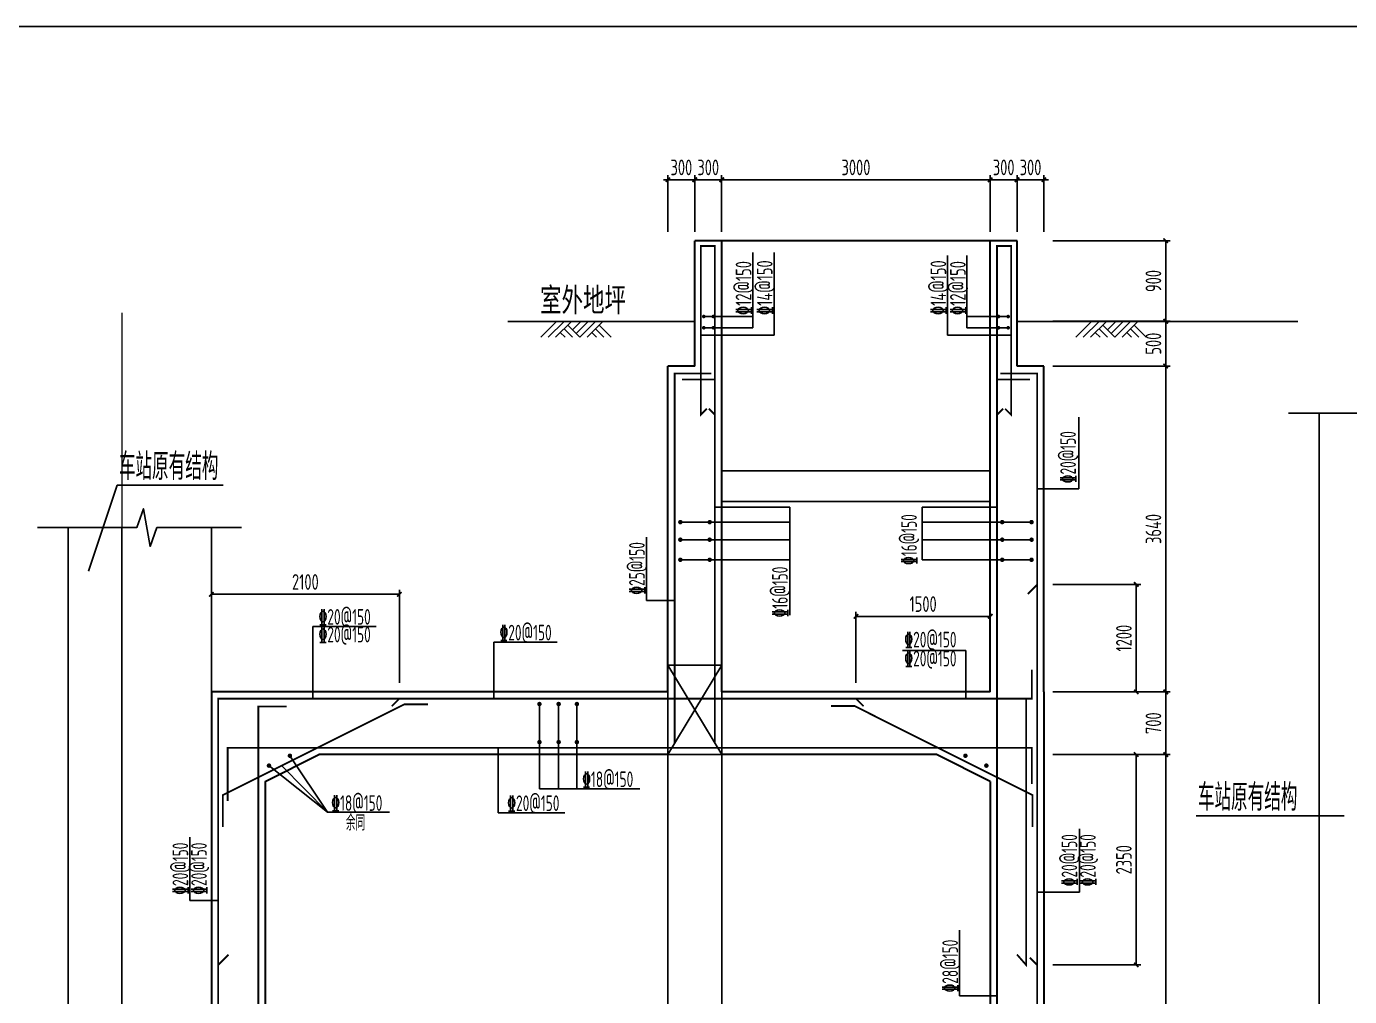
# Model space of a CAD drawing. Header units: millimetres. Extents: x -897614 to 191467, y -439928 to 101803.
# Drawn here: x -318603 to -303825, y -232924 to -222087 of the extents above; entities that cross this region are included whole.
import ezdxf

# ---------------------------------------------------------------- set-up
doc = ezdxf.new("R2010")
doc.units = ezdxf.units.MM
doc.header["$LTSCALE"] = 1000
doc.linetypes.add('ACAD_ISO04W100', pattern=[30, 24, -3, 0, -3])
doc.linetypes.add('DASHED', pattern=[19.05, 12.7, -6.35])
for name, color, linetype, lineweight in [('Beam', 4, 'DASHED', 25), ('DOTE', 8, 'ACAD_ISO04W100', 9), ('WALL', 6, 'Continuous', 30)]:
    doc.layers.add(name, color=color, linetype=linetype, lineweight=lineweight)
for name, color, linetype in [('COLUMN', 2, 'Continuous'), ('DIM_LEAD', 3, 'Continuous'), ('DMX', 7, 'Continuous'), ('gps', 233, 'Continuous'), ('JG_TEXT', 7, 'Continuous'), ('PUB_TEXT', 7, 'Continuous'), ('REIN', 1, 'Continuous'), ('STAIR', 2, 'Continuous')]:
    doc.layers.add(name, color=color, linetype=linetype)
doc.layers.add('DY', color=1, linetype='Continuous', plot=False)
doc.styles.add('GPS', font='txt1.shx', dxfattribs={"width": 0.8, "bigfont": 'hztxt.shx'})
doc.styles.add('TSSD', font='tssdeng.shx', dxfattribs={"width": 0.7, "bigfont": 'tssdchn.shx'})
doc.dimstyles.new('TSD', dxfattribs={"dimtxt": 350, "dimasz": 100, "dimexe": 100, "dimexo": 200, "dimgap": 100, "dimtad": 1, "dimdec": 0, "dimzin": 0, "dimdsep": 46, "dimtxsty": 'TSSD', "dimblk": 'ARCHTICK', "dimcen": 0.09, "dimclrt": 7, "dimazin": 2, "dimtfac": 1, "dimtdec": 0, "dimtix": 1, "dimtmove": 2, "dimatfit": 3, "dimfxl": 0, "dimtolj": 1, "dimtzin": 0, "dimarcsym": 0})

# ---------------------------------------------------------------- blocks, each defined once
blk = doc.blocks.new('A$C28A31710')
at = {"color": 5}
for p, q in [((441, 11301, 0), (441, -1834, 0)), ((1041, 11301, 0), (1041, -1834, 0)), ((2041, 11301, 0), (2041, -1834, 0))]:
    blk.add_line(p, q, dxfattribs=at)
for points in [[(100, 11301), (1207, 11301), (1282, 11511), (1356, 11091), (1432, 11301), (2378, 11301)], [(100, -1834), (1207, -1834), (1282, -1624), (1356, -2044), (1432, -1834), (2378, -1834)]]:
    blk.add_lwpolyline(points, dxfattribs=at)
blk = doc.blocks.new('_ArchTick')
at = {"color": 0, "linetype": 'ByBlock', "const_width": 0.4}
blk.add_lwpolyline([(-0.5, -0.5), (0.5, 0.5)], dxfattribs=at)
blk = doc.blocks.new('*D1086')
at = {"layer": 'Defpoints', "color": 0, "transparency": 16777216}
for p in [(-307238, -230221, 0), (-305878, -230221), (-307238, -236971)]:
    blk.add_point(p, dxfattribs=at)
at = {"layer": 'DIM_LEAD', "color": 0, "lineweight": -2, "transparency": 16777216}
for p, q in [((-307138, -230221), (-305828, -230221)), ((-305878, -236971), (-305878, -230221)), ((-307138, -236971), (-305828, -236971))]:
    blk.add_line(p, q, dxfattribs=at)
at = {"layer": 'DIM_LEAD', "color": 0, "lineweight": -2, "transparency": 16777216, "xscale": 50, "yscale": 50, "zscale": 50}
for p, rotation in [((-305878, -230221), 90), ((-305878, -236971), 270)]:
    blk.add_blockref('_ArchTick', p, dxfattribs=dict(at, rotation=rotation))
at = {"layer": 'DIM_LEAD', "color": 7, "transparency": 16777216, "insert": (-306015, -233596), "char_height": 175, "attachment_point": 5, "rotation": 90, "style": 'TSSD'}
blk.add_mtext('\\A1;6750', dxfattribs=at)
blk = doc.blocks.new('*D1087')
at = {"layer": 'Defpoints', "color": 0, "transparency": 16777216}
for p in [(-307238, -229521), (-305878, -229521), (-307238, -230221, 0)]:
    blk.add_point(p, dxfattribs=at)
at = {"layer": 'DIM_LEAD', "color": 0, "lineweight": -2, "transparency": 16777216}
for p, q in [((-307138, -229521), (-305828, -229521)), ((-305878, -230221), (-305878, -229521)), ((-307138, -230221), (-305828, -230221))]:
    blk.add_line(p, q, dxfattribs=at)
at = {"layer": 'DIM_LEAD', "color": 0, "lineweight": -2, "transparency": 16777216, "xscale": 50, "yscale": 50, "zscale": 50}
for p, rotation in [((-305878, -229521), 90), ((-305878, -230221), 270)]:
    blk.add_blockref('_ArchTick', p, dxfattribs=dict(at, rotation=rotation))
at = {"layer": 'DIM_LEAD', "color": 7, "transparency": 16777216, "insert": (-306015, -229871), "char_height": 175, "attachment_point": 5, "rotation": 90, "style": 'TSSD'}
blk.add_mtext('\\A1;700', dxfattribs=at)
blk = doc.blocks.new('*D1088')
at = {"layer": 'Defpoints', "color": 0, "transparency": 16777216}
for p in [(-307238, -225881), (-305878, -225881), (-307238, -229521)]:
    blk.add_point(p, dxfattribs=at)
at = {"layer": 'DIM_LEAD', "color": 0, "lineweight": -2, "transparency": 16777216}
for p, q in [((-307138, -225881), (-305828, -225881)), ((-305878, -229521), (-305878, -225881)), ((-307138, -229521), (-305828, -229521))]:
    blk.add_line(p, q, dxfattribs=at)
at = {"layer": 'DIM_LEAD', "color": 0, "lineweight": -2, "transparency": 16777216, "xscale": 50, "yscale": 50, "zscale": 50}
for p, rotation in [((-305878, -225881), 90), ((-305878, -229521), 270)]:
    blk.add_blockref('_ArchTick', p, dxfattribs=dict(at, rotation=rotation))
at = {"layer": 'DIM_LEAD', "color": 7, "transparency": 16777216, "insert": (-306015, -227701), "char_height": 175, "attachment_point": 5, "rotation": 90, "style": 'TSSD'}
blk.add_mtext('\\A1;3640', dxfattribs=at)
blk = doc.blocks.new('*D1089')
at = {"layer": 'Defpoints', "color": 0, "transparency": 16777216}
for p in [(-307238, -224481), (-305878, -224481), (-307238, -225381)]:
    blk.add_point(p, dxfattribs=at)
at = {"layer": 'DIM_LEAD', "color": 0, "lineweight": -2, "transparency": 16777216}
for p, q in [((-307138, -224481), (-305828, -224481)), ((-305878, -225381), (-305878, -224481)), ((-307138, -225381), (-305828, -225381))]:
    blk.add_line(p, q, dxfattribs=at)
at = {"layer": 'DIM_LEAD', "color": 0, "lineweight": -2, "transparency": 16777216, "xscale": 50, "yscale": 50, "zscale": 50}
for p, rotation in [((-305878, -224481), 90), ((-305878, -225381), 270)]:
    blk.add_blockref('_ArchTick', p, dxfattribs=dict(at, rotation=rotation))
at = {"layer": 'DIM_LEAD', "color": 7, "transparency": 16777216, "insert": (-306015, -224931), "char_height": 175, "attachment_point": 5, "rotation": 90, "style": 'TSSD'}
blk.add_mtext('\\A1;900', dxfattribs=at)
blk = doc.blocks.new('*D1090')
at = {"layer": 'Defpoints', "color": 0, "transparency": 16777216}
for p in [(-311138, -223800), (-311438, -224481), (-311138, -224481)]:
    blk.add_point(p, dxfattribs=at)
at = {"layer": 'DIM_LEAD', "color": 0, "lineweight": -2, "transparency": 16777216}
for p, q in [((-311438, -223800), (-311488, -223800)), ((-311438, -224381), (-311438, -223750)), ((-311438, -223800), (-311138, -223800)), ((-311138, -224381), (-311138, -223750)), ((-311138, -223800), (-311088, -223800))]:
    blk.add_line(p, q, dxfattribs=at)
at = {"layer": 'DIM_LEAD', "color": 0, "lineweight": -2, "transparency": 16777216, "xscale": 50, "yscale": 50, "zscale": 50}
blk.add_blockref('_ArchTick', (-311438, -223800), dxfattribs=at)
at = {"layer": 'DIM_LEAD', "color": 0, "lineweight": -2, "transparency": 16777216, "xscale": 50, "yscale": 50, "zscale": 50, "rotation": 180}
blk.add_blockref('_ArchTick', (-311138, -223800), dxfattribs=at)
at = {"layer": 'DIM_LEAD', "color": 7, "transparency": 16777216, "insert": (-311288, -223662), "char_height": 175, "attachment_point": 5, "style": 'TSSD'}
blk.add_mtext('\\A1;300', dxfattribs=at)
blk = doc.blocks.new('*D1091')
at = {"layer": 'Defpoints', "color": 0, "transparency": 16777216}
for p in [(-310838, -223800), (-311138, -224481), (-310838, -224481)]:
    blk.add_point(p, dxfattribs=at)
at = {"layer": 'DIM_LEAD', "color": 0, "lineweight": -2, "transparency": 16777216}
for p, q in [((-311138, -223800), (-311188, -223800)), ((-311138, -224381), (-311138, -223750)), ((-311138, -223800), (-310838, -223800)), ((-310838, -224381), (-310838, -223750)), ((-310838, -223800), (-310788, -223800))]:
    blk.add_line(p, q, dxfattribs=at)
at = {"layer": 'DIM_LEAD', "color": 0, "lineweight": -2, "transparency": 16777216, "xscale": 50, "yscale": 50, "zscale": 50}
blk.add_blockref('_ArchTick', (-311138, -223800), dxfattribs=at)
at = {"layer": 'DIM_LEAD', "color": 0, "lineweight": -2, "transparency": 16777216, "xscale": 50, "yscale": 50, "zscale": 50, "rotation": 180}
blk.add_blockref('_ArchTick', (-310838, -223800), dxfattribs=at)
at = {"layer": 'DIM_LEAD', "color": 7, "transparency": 16777216, "insert": (-310988, -223662), "char_height": 175, "attachment_point": 5, "style": 'TSSD'}
blk.add_mtext('\\A1;300', dxfattribs=at)
blk = doc.blocks.new('*D1092')
at = {"layer": 'Defpoints', "color": 0, "transparency": 16777216}
for p in [(-307838, -223800), (-310838, -224481), (-307838, -224481)]:
    blk.add_point(p, dxfattribs=at)
at = {"layer": 'DIM_LEAD', "color": 0, "lineweight": -2, "transparency": 16777216}
for p, q in [((-310838, -224381), (-310838, -223750)), ((-310838, -223800), (-307838, -223800)), ((-307838, -224381), (-307838, -223750))]:
    blk.add_line(p, q, dxfattribs=at)
at = {"layer": 'DIM_LEAD', "color": 0, "lineweight": -2, "transparency": 16777216, "xscale": 50, "yscale": 50, "zscale": 50, "rotation": 180}
blk.add_blockref('_ArchTick', (-310838, -223800), dxfattribs=at)
at = {"layer": 'DIM_LEAD', "color": 0, "lineweight": -2, "transparency": 16777216, "xscale": 50, "yscale": 50, "zscale": 50}
blk.add_blockref('_ArchTick', (-307838, -223800), dxfattribs=at)
at = {"layer": 'DIM_LEAD', "color": 7, "transparency": 16777216, "insert": (-309338, -223662), "char_height": 175, "attachment_point": 5, "style": 'TSSD'}
blk.add_mtext('\\A1;3000', dxfattribs=at)
blk = doc.blocks.new('*D1093')
at = {"layer": 'Defpoints', "color": 0, "transparency": 16777216}
for p in [(-307538, -223800), (-307838, -224481), (-307538, -224481)]:
    blk.add_point(p, dxfattribs=at)
at = {"layer": 'DIM_LEAD', "color": 0, "lineweight": -2, "transparency": 16777216}
for p, q in [((-307838, -223800), (-307888, -223800)), ((-307838, -224381), (-307838, -223750)), ((-307838, -223800), (-307538, -223800)), ((-307538, -224381), (-307538, -223750)), ((-307538, -223800), (-307488, -223800))]:
    blk.add_line(p, q, dxfattribs=at)
at = {"layer": 'DIM_LEAD', "color": 0, "lineweight": -2, "transparency": 16777216, "xscale": 50, "yscale": 50, "zscale": 50}
blk.add_blockref('_ArchTick', (-307838, -223800), dxfattribs=at)
at = {"layer": 'DIM_LEAD', "color": 0, "lineweight": -2, "transparency": 16777216, "xscale": 50, "yscale": 50, "zscale": 50, "rotation": 180}
blk.add_blockref('_ArchTick', (-307538, -223800), dxfattribs=at)
at = {"layer": 'DIM_LEAD', "color": 7, "transparency": 16777216, "insert": (-307688, -223662), "char_height": 175, "attachment_point": 5, "style": 'TSSD'}
blk.add_mtext('\\A1;300', dxfattribs=at)
blk = doc.blocks.new('*D1094')
at = {"layer": 'Defpoints', "color": 0, "transparency": 16777216}
for p in [(-307238, -223800), (-307538, -224481), (-307238, -224481)]:
    blk.add_point(p, dxfattribs=at)
at = {"layer": 'DIM_LEAD', "color": 0, "lineweight": -2, "transparency": 16777216}
for p, q in [((-307538, -223800), (-307588, -223800)), ((-307538, -224381), (-307538, -223750)), ((-307538, -223800), (-307238, -223800)), ((-307238, -224381), (-307238, -223750)), ((-307238, -223800), (-307188, -223800))]:
    blk.add_line(p, q, dxfattribs=at)
at = {"layer": 'DIM_LEAD', "color": 0, "lineweight": -2, "transparency": 16777216, "xscale": 50, "yscale": 50, "zscale": 50}
blk.add_blockref('_ArchTick', (-307538, -223800), dxfattribs=at)
at = {"layer": 'DIM_LEAD', "color": 0, "lineweight": -2, "transparency": 16777216, "xscale": 50, "yscale": 50, "zscale": 50, "rotation": 180}
blk.add_blockref('_ArchTick', (-307238, -223800), dxfattribs=at)
at = {"layer": 'DIM_LEAD', "color": 7, "transparency": 16777216, "insert": (-307388, -223662), "char_height": 175, "attachment_point": 5, "style": 'TSSD'}
blk.add_mtext('\\A1;300', dxfattribs=at)
blk = doc.blocks.new('*D1095')
at = {"layer": 'Defpoints', "color": 0, "transparency": 16777216}
for p in [(-307238, -225381), (-305878, -225381), (-307238, -225881)]:
    blk.add_point(p, dxfattribs=at)
at = {"layer": 'DIM_LEAD', "color": 0, "lineweight": -2, "transparency": 16777216}
for p, q in [((-307138, -225381), (-305828, -225381)), ((-305878, -225881), (-305878, -225381)), ((-307138, -225881), (-305828, -225881))]:
    blk.add_line(p, q, dxfattribs=at)
at = {"layer": 'DIM_LEAD', "color": 0, "lineweight": -2, "transparency": 16777216, "xscale": 50, "yscale": 50, "zscale": 50}
for p, rotation in [((-305878, -225381), 90), ((-305878, -225881), 270)]:
    blk.add_blockref('_ArchTick', p, dxfattribs=dict(at, rotation=rotation))
at = {"layer": 'DIM_LEAD', "color": 7, "transparency": 16777216, "insert": (-306015, -225631), "char_height": 175, "attachment_point": 5, "rotation": 90, "style": 'TSSD'}
blk.add_mtext('\\A1;500', dxfattribs=at)
blk = doc.blocks.new('*D1097')
at = {"layer": 'Defpoints', "color": 0, "transparency": 16777216}
for p in [(-307238, -230221), (-306207, -230221), (-307238, -232571, 0)]:
    blk.add_point(p, dxfattribs=at)
at = {"layer": 'DIM_LEAD', "color": 0, "lineweight": -2, "transparency": 16777216}
for p, q in [((-307138, -230221), (-306157, -230221)), ((-306207, -232571), (-306207, -230221)), ((-307138, -232571), (-306157, -232571))]:
    blk.add_line(p, q, dxfattribs=at)
at = {"layer": 'DIM_LEAD', "color": 0, "lineweight": -2, "transparency": 16777216, "xscale": 50, "yscale": 50, "zscale": 50}
for p, rotation in [((-306207, -230221), 90), ((-306207, -232571), 270)]:
    blk.add_blockref('_ArchTick', p, dxfattribs=dict(at, rotation=rotation))
at = {"layer": 'DIM_LEAD', "color": 7, "transparency": 16777216, "insert": (-306345, -231396), "char_height": 175, "attachment_point": 5, "rotation": 90, "style": 'TSSD'}
blk.add_mtext('\\A1;2350', dxfattribs=at)
blk = doc.blocks.new('*D1098')
at = {"layer": 'Defpoints', "color": 0, "transparency": 16777216}
for p in [(-307238, -228321), (-306207, -228321), (-307238, -229521)]:
    blk.add_point(p, dxfattribs=at)
at = {"layer": 'DIM_LEAD', "color": 0, "lineweight": -2, "transparency": 16777216}
for p, q in [((-307138, -228321), (-306157, -228321)), ((-306207, -229521), (-306207, -228321)), ((-307138, -229521), (-306157, -229521))]:
    blk.add_line(p, q, dxfattribs=at)
at = {"layer": 'DIM_LEAD', "color": 0, "lineweight": -2, "transparency": 16777216, "xscale": 50, "yscale": 50, "zscale": 50}
for p, rotation in [((-306207, -228321), 90), ((-306207, -229521), 270)]:
    blk.add_blockref('_ArchTick', p, dxfattribs=dict(at, rotation=rotation))
at = {"layer": 'DIM_LEAD', "color": 7, "transparency": 16777216, "insert": (-306345, -228921), "char_height": 175, "attachment_point": 5, "rotation": 90, "style": 'TSSD'}
blk.add_mtext('\\A1;1200', dxfattribs=at)
blk = doc.blocks.new('*D1101')
at = {"layer": 'Defpoints', "color": 0, "transparency": 16777216}
for p in [(-314438, -228431), (-316538, -229521), (-314438, -229521)]:
    blk.add_point(p, dxfattribs=at)
at = {"layer": 'DIM_LEAD', "color": 0, "lineweight": -2, "transparency": 16777216}
for p, q in [((-316538, -229421), (-316538, -228381)), ((-316538, -228431), (-314438, -228431)), ((-314438, -229421), (-314438, -228381))]:
    blk.add_line(p, q, dxfattribs=at)
at = {"layer": 'DIM_LEAD', "color": 0, "lineweight": -2, "transparency": 16777216, "xscale": 50, "yscale": 50, "zscale": 50, "rotation": 180}
blk.add_blockref('_ArchTick', (-316538, -228431), dxfattribs=at)
at = {"layer": 'DIM_LEAD', "color": 0, "lineweight": -2, "transparency": 16777216, "xscale": 50, "yscale": 50, "zscale": 50}
blk.add_blockref('_ArchTick', (-314438, -228431), dxfattribs=at)
at = {"layer": 'DIM_LEAD', "color": 7, "transparency": 16777216, "insert": (-315488, -228293), "char_height": 175, "attachment_point": 5, "style": 'TSSD'}
blk.add_mtext('\\A1;2100', dxfattribs=at)
blk = doc.blocks.new('*D1811')
at = {"layer": 'Defpoints', "color": 0, "transparency": 16777216}
for p in [(-309338, -228677), (-309338, -229521), (-307838, -229521)]:
    blk.add_point(p, dxfattribs=at)
at = {"layer": 'DIM_LEAD', "color": 0, "lineweight": -2, "transparency": 16777216}
for p, q in [((-309338, -229421), (-309338, -228627)), ((-307838, -228677), (-309338, -228677)), ((-307838, -229421), (-307838, -228627))]:
    blk.add_line(p, q, dxfattribs=at)
at = {"layer": 'DIM_LEAD', "color": 0, "lineweight": -2, "transparency": 16777216, "xscale": 50, "yscale": 50, "zscale": 50, "rotation": 180}
blk.add_blockref('_ArchTick', (-309338, -228677), dxfattribs=at)
at = {"layer": 'DIM_LEAD', "color": 0, "lineweight": -2, "transparency": 16777216, "xscale": 50, "yscale": 50, "zscale": 50}
blk.add_blockref('_ArchTick', (-307838, -228677), dxfattribs=at)
at = {"layer": 'DIM_LEAD', "color": 7, "transparency": 16777216, "insert": (-308588, -228540), "char_height": 175, "attachment_point": 5, "style": 'TSSD'}
blk.add_mtext('\\A1;1500', dxfattribs=at)

msp = doc.modelspace()

# ---------------------------------------------------------------- linework, layer by layer
at = {"layer": 'Beam'}
for p, q in [((-311437.88835, -229221.49134, 0), (-310837.88835, -230221.49134, 0)), ((-310837.88835, -229221.49134, 0), (-311437.88835, -230221.49134, 0))]:
    msp.add_line(p, q, dxfattribs=at)
at = {"layer": 'Beam', "elevation": 0}
msp.add_lwpolyline([(-310837.88835, -230221.49134), (-310837.88835, -229221.49134), (-311437.88835, -229221.49134), (-311437.88835, -230221.49134)], close=True, dxfattribs=at)
at = {"layer": 'COLUMN', "color": 8}
for p, q in [((-311437.88835, -230221.49134, 0), (-311437.88835, -236971.49134, 0)), ((-310837.88835, -230221.49134, 0), (-310837.88835, -236971.49134, 0))]:
    msp.add_line(p, q, dxfattribs=at)
at = {"layer": 'DMX'}
for p, q in [((-311137.88835, -225381.49134, 0), (-313225.2402, -225381.49134, 0)), ((-304401.59171, -225381.49134, 0), (-307537.88891, -225381.49134, 0))]:
    msp.add_line(p, q, dxfattribs=at)
at = {"layer": 'DOTE', "ltscale": 0.1}
msp.add_line((-317537.86752, -225285.74336), (-317537.86752, -241027.97853), dxfattribs=at)
at = {"layer": 'DY', "elevation": 0}
msp.add_lwpolyline([(-290692.04771, -243087.30043), (-320392.04771, -243087.30043), (-320392.04771, -222087.30043), (-290692.04771, -222087.30043)], close=True, dxfattribs=at)
at = {"layer": 'gps'}
for p, q in [((-312857.27138, -225557.46015, 0), (-312681.30258, -225381.49134, 0)), ((-312774.96439, -225557.46015, 0), (-312598.99559, -225381.49134, 0)), ((-312692.6574, -225557.46015, 0), (-312516.6886, -225381.49134, 0)), ((-312587.64076, -225557.46015, 0), (-312640.14908, -225504.95182, 0)), ((-312505.33377, -225557.46015, 0), (-312598.99559, -225463.79833, 0)), ((-312423.02678, -225557.46015, 0), (-312557.84209, -225422.64483, 0)), ((-312505.33377, -225475.15316, 0), (-312411.67196, -225381.49134, 0)), ((-312464.18028, -225516.30665, 0), (-312329.36497, -225381.49134, 0)), ((-312423.02678, -225557.46015, 0), (-312247.05798, -225381.49134, 0)), ((-312340.71979, -225557.46015, 0), (-312164.75099, -225381.49134, 0)), ((-312235.70315, -225557.46015, 0), (-312288.21147, -225504.95182, 0)), ((-312153.39616, -225557.46015, 0), (-312247.05798, -225463.79833, 0)), ((-312071.08917, -225557.46015, 0), (-312205.90448, -225422.64483, 0)), ((-306881.28006, -225557.46015, 0), (-306705.31125, -225381.49134, 0)), ((-306798.97307, -225557.46015, 0), (-306623.00426, -225381.49134, 0)), ((-306716.66608, -225557.46015, 0), (-306540.69727, -225381.49134, 0)), ((-306611.64944, -225557.46015, 0), (-306664.15776, -225504.95182, 0)), ((-306529.34245, -225557.46015, 0), (-306623.00426, -225463.79833, 0)), ((-306447.03546, -225557.46015, 0), (-306581.85077, -225422.64483, 0)), ((-306529.34245, -225475.15316, 0), (-306435.68063, -225381.49134, 0)), ((-306488.18895, -225516.30665, 0), (-306353.37364, -225381.49134, 0)), ((-306447.03546, -225557.46015, 0), (-306271.06665, -225381.49134, 0)), ((-306364.72847, -225557.46015, 0), (-306188.75966, -225381.49134, 0)), ((-306259.71183, -225557.46015, 0), (-306312.22015, -225504.95182, 0)), ((-306177.40484, -225557.46015, 0), (-306271.06665, -225463.79833, 0)), ((-306095.09785, -225557.46015, 0), (-306229.91316, -225422.64483, 0))]:
    msp.add_line(p, q, dxfattribs=at)
at = {"layer": 'JG_TEXT'}
for p, q in [((-310489.362, -225453.41553, 0), (-310489.362, -224614.0242, 0)), ((-310252.28654, -225537.20541, 0), (-310252.28654, -224614.0242, 0)), ((-308317.04459, -225537.20541, 0), (-308317.04459, -224645.23072, 0)), ((-308099.32273, -225453.41553, 0), (-308099.32273, -224645.23072, 0)), ((-311038.15527, -225327.62747, 0), (-310489.362, -225327.62747, 0)), ((-307637.622, -225327.62747, 0), (-308099.32273, -225327.62747, 0)), ((-311038.15527, -225453.41553, 0), (-310489.362, -225453.41553, 0)), ((-307637.622, -225453.41553, 0), (-308099.32273, -225453.41553, 0)), ((-311071.72314, -225537.20541, 0), (-310252.28654, -225537.20541, 0)), ((-307604.05413, -225537.20541, 0), (-308317.04459, -225537.20541, 0)), ((-306847.30844, -227254.25631, 0), (-306847.30844, -226452.31595, 0)), ((-317590.43751, -227209.90346, 0), (-317911.82231, -228172.05346, 0)), ((-317590.43751, -227209.90346, 0), (-316404.65737, -227209.90346, 0)), ((-306847.30844, -227254.25631, 0), (-307313.17786, -227254.25631, 0)), ((-310913.17653, -227459.08239, 0), (-310075.79446, -227459.08239, 0)), ((-310075.79446, -227459.08239, 0), (-310075.79446, -228662.28841, 0)), ((-308599.98281, -227459.08239, 0), (-308599.98281, -228045.08568, 0)), ((-307762.60074, -227459.08239, 0), (-308599.98281, -227459.08239, 0)), ((-311299.52682, -227624.47724, 0), (-310075.79446, -227624.47724, 0)), ((-307376.25044, -227624.47724, 0), (-308599.98281, -227624.47724, 0)), ((-311678.70862, -228498.59826, 0), (-311678.70862, -227791.6579, 0)), ((-311299.52682, -227820.83268, 0), (-310075.79446, -227820.83268, 0)), ((-307376.25044, -227820.83268, 0), (-308599.98281, -227820.83268, 0)), ((-311299.52682, -228045.08568, 0), (-310075.79446, -228045.08568, 0)), ((-307376.25044, -228045.08568, 0), (-308599.98281, -228045.08568, 0)), ((-311678.70862, -228498.59826, 0), (-311362.59941, -228498.59826, 0)), ((-315403.87138, -228789.03363, 0), (-314696.93102, -228789.03363, 0)), ((-315403.87138, -228789.03363, 0), (-315403.87138, -229596.77952, 0)), ((-313382.94984, -228964.5611, 0), (-312676.00948, -228964.5611, 0)), ((-313382.94984, -228964.5611, 0), (-313382.94984, -229596.77952, 0)), ((-308111.71543, -229057.3216, 0), (-308818.6558, -229057.3216, 0)), ((-308111.71543, -229057.3216, 0), (-308111.71543, -229596.77952, 0)), ((-312873.35895, -229656.76177, 0), (-312873.35895, -230602.98689, 0)), ((-312658.71065, -229656.76177, 0), (-312658.71065, -230602.98689, 0)), ((-312454.9766, -229656.76177, 0), (-312454.9766, -230602.98689, 0)), ((-315239.46481, -230863.02879, 0), (-315660.48137, -230234.2496, 0)), ((-313332.63065, -230146.20316, 0), (-313332.63065, -230870.42179, 0)), ((-315894.46276, -230344.60933, 0), (-315239.46481, -230863.02879, 0)), ((-315239.46481, -230863.02879, 0), (-315753.08798, -230343.04939, 0)), ((-312873.35895, -230602.98689, 0), (-311752.38929, -230602.98689, 0)), ((-315239.46481, -230863.02879, 0), (-314549.73221, -230863.02879, 0)), ((-313332.63065, -230870.42179, 0), (-312589.35787, -230870.42179, 0)), ((-305538.28509, -230905.92816, 0), (-303883.64701, -230905.92816, 0)), ((-306841.2015, -231756.63019, 0), (-306841.2015, -231049.68983, 0)), ((-316778.68778, -231850.81615, 0), (-316778.68778, -231143.87579, 0)), ((-316778.68778, -231850.81615, 0), (-316462.57857, -231850.81615, 0)), ((-306841.2015, -231756.63019, 0), (-307313.17709, -231756.63019, 0)), ((-308181.291, -232183.38646, 0), (-308181.291, -232916.71792, 0)), ((-307762.59997, -232916.71792, 0), (-308181.291, -232916.71792, 0))]:
    msp.add_line(p, q, dxfattribs=at)
at = {"layer": 'PUB_TEXT'}
msp.add_line((-310837.88835, -230221.49134, 0), (-311437.88835, -230221.49134, 0), dxfattribs=at)
at = {"layer": 'REIN', "const_width": 20, "elevation": 0}
for points in [[(-310981.4634, -226357.20953), (-310913.17653, -226425.49641), (-310913.17653, -224540.00419), (-311071.72314, -224540.00419), (-311071.72314, -226425.49641), (-311003.43627, -226357.20953)], [(-307694.31387, -226357.20953), (-307762.60074, -226425.49641), (-307762.60074, -224540.00419), (-307604.05413, -224540.00419), (-307604.05413, -226425.49641), (-307672.341, -226357.20953)], [(-307723.82465, -225964.11643), (-307313.17709, -225964.11643), (-307313.17709, -237596.20316), (-316462.57935, -237596.20316), (-316462.57935, -229596.77952), (-307373.47743, -229596.77952), (-307373.47743, -229273.49142)], [(-310951.95261, -225964.11643), (-311362.60018, -225964.11643), (-311362.60018, -230091.26864)], [(-310913.17653, -230091.26864), (-310913.17653, -226031.75251), (-311281.10569, -226031.75251)], [(-308125.76203, -237485.45298), (-307762.60074, -237485.45298), (-307762.60074, -226031.75251), (-307394.67158, -226031.75251)], [(-307394.95199, -232489.71644), (-307313.17709, -232571.49134), (-307313.17709, -228321.49134), (-307418.70021, -228427.01446)], [(-314522.87254, -229681.78461), (-314437.86744, -229596.77952), (-316462.57935, -229596.77952), (-316462.57935, -232571.49134), (-316346.19637, -232455.10836)], [(-316409.15634, -231028.84621), (-316409.15634, -230672.96101), (-314383.39519, -229659.58257), (-314119.39844, -229659.58257)], [(-309252.8839, -229681.78461), (-309337.889, -229596.77952), (-307437.22747, -229596.77952), (-307437.22747, -232571.49134), (-307539.11269, -232455.10836)], [(-315649.99449, -237485.45298), (-316013.15578, -237485.45298), (-316013.15578, -229684.3884), (-315697.17071, -229684.3884)], [(-307366.60018, -231028.84621), (-307366.60018, -230672.96101), (-309353.66559, -229678.82096), (-309617.66234, -229678.82096)], [(-307373.47743, -230549.51153), (-307373.47743, -230146.20316), (-316356.43422, -230146.20316), (-316356.43422, -230738.41441)]]:
    msp.add_lwpolyline(points, dxfattribs=at)
at = {"layer": 'REIN', "elevation": 0}
for points, const_width in [([(-311048.15527, -225327.62747, 1), (-311028.15527, -225327.62747, 1)], 20), ([(-310941.25953, -225327.62747, 1), (-310921.25953, -225327.62747, 1)], 20), ([(-307734.51774, -225327.62747, -1), (-307754.51774, -225327.62747, -1)], 20), ([(-307627.622, -225327.62747, -1), (-307647.622, -225327.62747, -1)], 20), ([(-311048.15527, -225453.41553, 1), (-311028.15527, -225453.41553, 1)], 20), ([(-310941.25953, -225453.41553, 1), (-310921.25953, -225453.41553, 1)], 20), ([(-307734.51774, -225453.41553, -1), (-307754.51774, -225453.41553, -1)], 20), ([(-307627.622, -225453.41553, -1), (-307647.622, -225453.41553, -1)], 20), ([(-311299.52682, -227636.97724, -1), (-311299.52682, -227611.97724, -1)], 25), ([(-310971.38384, -227636.97724, -1), (-310971.38384, -227611.97724, -1)], 25), ([(-307704.39343, -227636.97724, 1), (-307704.39343, -227611.97724, 1)], 25), ([(-307376.25044, -227636.97724, 1), (-307376.25044, -227611.97724, 1)], 25), ([(-311299.52682, -227833.33268, -1), (-311299.52682, -227808.33268, -1)], 25), ([(-310971.38384, -227833.33268, -1), (-310971.38384, -227808.33268, -1)], 25), ([(-307704.39343, -227833.33268, 1), (-307704.39343, -227808.33268, 1)], 25), ([(-307376.25044, -227833.33268, 1), (-307376.25044, -227808.33268, 1)], 25), ([(-311299.52682, -228057.58568, -1), (-311299.52682, -228032.58568, -1)], 25), ([(-310971.38384, -228057.58568, -1), (-310971.38384, -228032.58568, -1)], 25), ([(-307704.39343, -228057.58568, 1), (-307704.39343, -228032.58568, 1)], 25), ([(-307376.25044, -228057.58568, 1), (-307376.25044, -228032.58568, 1)], 25), ([(-312873.35895, -229669.26177, -1), (-312873.35895, -229644.26177, -1)], 25), ([(-312658.71065, -229669.26177, -1), (-312658.71065, -229644.26177, -1)], 25), ([(-312454.9766, -229669.26177, -1), (-312454.9766, -229644.26177, -1)], 25), ([(-312873.35895, -230094.31183, -1), (-312873.35895, -230069.31183, -1)], 25), ([(-312658.71065, -230094.31183, -1), (-312658.71065, -230069.31183, -1)], 25), ([(-312454.9766, -230094.31183, -1), (-312454.9766, -230069.31183, -1)], 25), ([(-315660.48137, -230246.7496, -1), (-315660.48137, -230221.7496, -1)], 25), ([(-308115.27515, -230246.7496, 1), (-308115.27515, -230221.7496, 1)], 25), ([(-315894.46276, -230357.10933, -1), (-315894.46276, -230332.10933, -1)], 25), ([(-307881.29376, -230357.10933, 1), (-307881.29376, -230332.10933, 1)], 25)]:
    msp.add_lwpolyline(points, format="xyb", close=True, dxfattribs=dict(at, const_width=const_width))
at = {"layer": 'STAIR'}
for p, q in [((-310837.88835, -227050.49134, 0), (-307837.88891, -227050.49134, 0)), ((-310837.88835, -227394.03399, 0), (-307837.88891, -227394.03399, 0))]:
    msp.add_line(p, q, dxfattribs=at)
at = {"layer": 'WALL'}
for p, q in [((-307537.88891, -224481.49134, 0), (-311137.88835, -224481.49134, 0)), ((-311137.88835, -225881.49134, 0), (-311137.88835, -224481.49134, 0)), ((-310837.88835, -229521.49134, 0), (-310837.88835, -224481.49134, 0)), ((-307837.88891, -229521.49134, 0), (-307837.88891, -224481.49134, 0)), ((-307537.88891, -225881.49134, 0), (-307537.88891, -224481.49134, 0)), ((-311437.88835, -229521.49134, 0), (-311437.88835, -225881.49134, 0)), ((-311137.88835, -225881.49134, 0), (-311437.88835, -225881.49134, 0)), ((-307237.88891, -225881.49134, 0), (-307537.88891, -225881.49134, 0)), ((-307237.88891, -229521.49134, 0), (-307237.88891, -225881.49134, 0)), ((-316537.86752, -229521.49134), (-316537.86752, -237671.49134)), ((-311437.88835, -229521.49134, 0), (-316537.86752, -229521.49134, 0)), ((-307837.88891, -229521.49134, 0), (-310837.88835, -229521.49134, 0)), ((-307237.88891, -229521.49134), (-307237.88891, -237671.49134)), ((-315937.86752, -230521.49134), (-315337.86752, -230221.49134, 0)), ((-311437.88835, -230221.49134, 0), (-315337.86752, -230221.49134, 0)), ((-308437.889, -230221.49134), (-310837.88835, -230221.49134, 0)), ((-307837.889, -230521.49134), (-308437.889, -230221.49134, 0)), ((-315937.86752, -230521.49134), (-315937.86752, -236671.49134, 0)), ((-307837.889, -230521.49134), (-307837.889, -236671.49134, 0))]:
    msp.add_line(p, q, dxfattribs=at)

# ---------------------------------------------------------------- block references
for p in [(-304606.33491, -237708.05966, 0), (-318578.55857, -238986.04471, 0)]:
    msp.add_blockref('A$C28A31710', p)

# ---------------------------------------------------------------- texts
at = {"layer": 'gps', "color": 7, "style": 'GPS', "width": 0.8}
msp.add_text('室外地坪', height=300, dxfattribs=at).set_placement((-312866.62399, -225301.90376, 0))
at = {"layer": 'JG_TEXT', "style": 'TSSD'}
for s, width, p in [('%%13212@150', 0.7, (-310506.41839, -225313.7127, 0)), ('%%13214@150', 0.7, (-310269.34293, -225313.7127, 0)), ('%%13214@150', 0.7, (-308329.67053, -225313.7127, 0)), ('%%13212@150', 0.7, (-308111.94866, -225313.7127, 0)), ('%%13220@150', 0.65, (-306880.89051, -227190.38501, 0)), ('%%13216@150', 0.65, (-308657.57622, -228102.63959, 0)), ('%%13225@150', 0.65, (-311697.07105, -228434.72696, 0)), ('%%13216@150', 0.65, (-310099.73085, -228688.41106, 0)), ('%%13220@150', 0.65, (-306866.25835, -231692.75888, 0)), ('%%13220@150', 0.65, (-306659.58837, -231692.75888, 0)), ('%%13220@150', 0.65, (-316797.05022, -231786.94485, 0)), ('%%13220@150', 0.65, (-316588.64811, -231786.94485, 0)), ('%%13228@150', 0.65, (-308198.21657, -232879.02553, 0))]:
    msp.add_text(s, height=175, rotation=90, dxfattribs=dict(at, width=width)).set_placement(p)
at = {"layer": 'JG_TEXT', "style": 'TSSD', "width": 0.65}
for s, height, p in [('车站原有结构', 300, (-317570.75325, -227153.07006, 0)), ('%%13220@150', 175, (-315340.00008, -228770.67119, 0)), ('%%13220@150', 175, (-315340.00008, -228968.13959, 0)), ('%%13220@150', 175, (-313319.07854, -228946.19866, 0)), ('%%13220@150', 175, (-308796.83674, -229024.31135, 0)), ('%%13220@150', 175, (-308796.83674, -229236.42756, 0)), ('%%13218@150', 175, (-312395.45835, -230584.62445, 0)), ('车站原有结构', 300, (-305518.60083, -230849.09476, 0)), ('%%13218@150', 175, (-315197.95682, -230850.00419, 0)), ('%%13220@150', 175, (-313232.42693, -230852.05936, 0)), ('余同', 175, (-315035.44084, -231069.50555, 0))]:
    msp.add_text(s, height=height, dxfattribs=at).set_placement(p)

# ---------------------------------------------------------------- dimensions: what is measured, and where the dimension line sits
at = {"layer": 'DIM_LEAD'}
for base, p1, p2, picture, middle in [((-311137.88835, -223799.60278, 0), (-311437.88835, -224481.49134, 0), (-311137.88835, -224481.49134, 0), '*D1090', (-311287.88835, -223662.10278, 0)), ((-310837.88835, -223799.60278, 0), (-311137.88835, -224481.49134, 0), (-310837.88835, -224481.49134, 0), '*D1091', (-310987.88835, -223662.10278, 0)), ((-307837.88891, -223799.60278, 0), (-310837.88835, -224481.49134, 0), (-307837.88891, -224481.49134, 0), '*D1092', (-309337.88863, -223662.10278, 0)), ((-307537.88891, -223799.60278, 0), (-307837.88891, -224481.49134, 0), (-307537.88891, -224481.49134, 0), '*D1093', (-307687.88891, -223662.10278, 0)), ((-307237.88891, -223799.60278, 0), (-307537.88891, -224481.49134, 0), (-307237.88891, -224481.49134, 0), '*D1094', (-307387.88891, -223662.10278, 0)), ((-314437.86744, -228430.5571, 0), (-316537.86752, -229521.49134, 0), (-314437.86744, -229521.49134, 0), '*D1101', (-315487.86748, -228293.0571, 0))]:
    dim = msp.add_linear_dim(base=base, p1=p1, p2=p2, dimstyle='TSD', override={"dimscale": 0.5}, dxfattribs=at)
    dim.commit()
    dim.dimension.update_dxf_attribs({"geometry": picture, "text_midpoint": middle})
for base, p1, p2, angle, picture, middle in [((-305877.50455, -224481.49134, 0), (-307237.88891, -225381.49134, 0), (-307237.88891, -224481.49134, 0), 90, '*D1089', (-306015.00455, -224931.49134, 0)), ((-305877.50455, -225381.49134, 0), (-307237.88891, -225881.49134, 0), (-307237.88891, -225381.49134, 0), 90, '*D1095', (-306015.00455, -225631.49134, 0)), ((-305877.50455, -225881.49134, 0), (-307237.88891, -229521.49134, 0), (-307237.88891, -225881.49134, 0), 90, '*D1088', (-306015.00455, -227701.49134, 0)), ((-306207.14546, -228321.49134, 0), (-307237.88891, -229521.49134, 0), (-307237.88891, -228321.49134, 0), 90, '*D1098', (-306344.64546, -228921.49134, 0)), ((-309337.889, -228677.45743, 0), (-307837.88891, -229521.49134, 0), (-309337.889, -229521.49134, 0), 180, '*D1811', (-308587.88896, -228539.95743, 0)), ((-305877.50455, -229521.49134, 0), (-307237.88891, -230221.49134, 0), (-307237.88891, -229521.49134, 0), 90, '*D1087', (-306015.00455, -229871.49134, 0)), ((-305877.50455, -230221.49134, 0), (-307237.88891, -236971.49134, 0), (-307237.88891, -230221.49134, 0), 90, '*D1086', (-306015.00455, -233596.49134, 0)), ((-306207.14546, -230221.49134, 0), (-307237.88891, -232571.49134), (-307237.88891, -230221.49134, 0), 90, '*D1097', (-306344.64546, -231396.49134, 0))]:
    dim = msp.add_linear_dim(base=base, p1=p1, p2=p2, angle=angle, dimstyle='TSD', override={"dimscale": 0.5}, dxfattribs=at)
    dim.commit()
    dim.dimension.update_dxf_attribs({"geometry": picture, "text_midpoint": middle})

doc.saveas('drawing.dxf')
